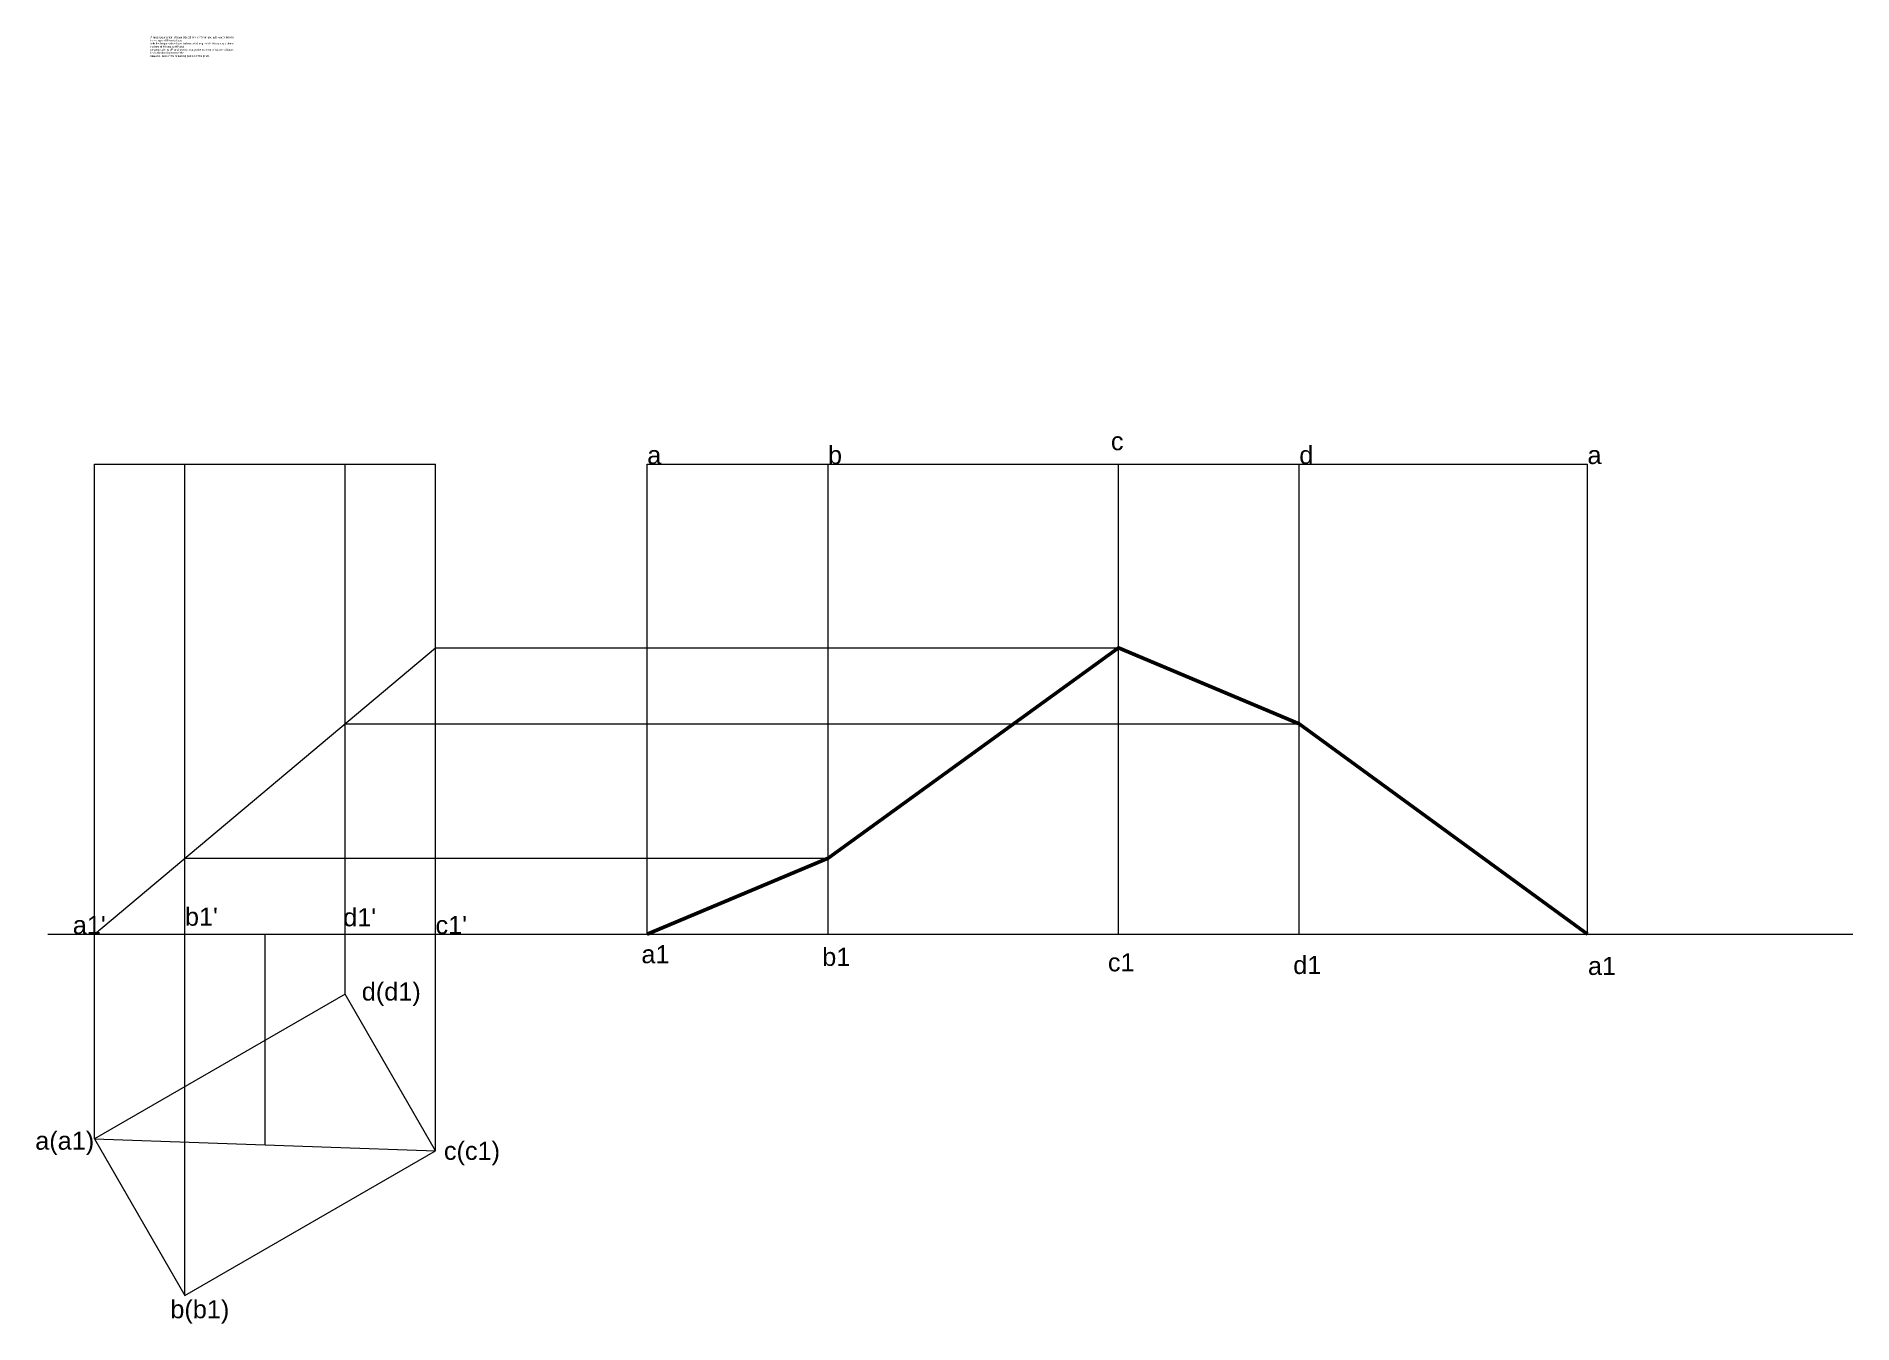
# Paper-space layout 'Layout6' of a CAD drawing. Header units: millimetres. Extents: x 28 to 280, y 22 to 200.
import ezdxf

# ---------------------------------------------------------------- set-up
doc = ezdxf.new("R2010")
doc.units = ezdxf.units.MM
doc.styles.get("Standard").update_dxf_attribs({"font": 'arial.ttf'})

psp = doc.layouts.new('Layout6')

# ---------------------------------------------------------------- linework, layer by layer
at = {"lineweight": 15}
for p, q in [((36.44, 75.79), (36.44, 140.79)), ((36.44, 140.79), (83.58, 140.79)), ((48.94, 75.79), (48.94, 140.79)), ((71.08, 75.79), (71.08, 140.79)), ((83.58, 75.79), (83.58, 140.79)), ((112.85, 75.79), (112.85, 140.79)), ((112.85, 140.79), (242.85, 140.79)), ((137.85, 75.79), (137.85, 140.79)), ((178.01, 75.79), (178.01, 140.79)), ((203.01, 75.79), (203.01, 140.79)), ((242.85, 75.79), (242.85, 140.79)), ((36.44, 75.79), (83.58, 115.35)), ((83.58, 115.35), (178.01, 115.35)), ((71.08, 104.86), (203.01, 104.86)), ((48.94, 86.28), (137.85, 86.28)), ((29.96, 75.79), (279.52, 75.79)), ((36.44, 47.46), (36.44, 75.79)), ((48.94, 25.81), (48.94, 75.79)), ((60.01, 46.63), (60.01, 75.79)), ((71.08, 67.46), (71.08, 75.79)), ((83.58, 45.81), (83.58, 75.79)), ((112.85, 75.79), (137.85, 75.79)), ((137.85, 75.79), (177.85, 75.79)), ((177.85, 75.79), (202.85, 75.79)), ((178.01, 75.79), (203.01, 75.79)), ((202.85, 75.79), (242.85, 75.79)), ((36.44, 47.46), (83.58, 45.81))]:
    psp.add_line(p, q, dxfattribs=at)
at = {"lineweight": 50}
for p, q in [((137.85, 86.28), (178.01, 115.35)), ((178.01, 115.35), (203.01, 104.86)), ((203.01, 104.86), (242.85, 75.79)), ((112.85, 75.79), (137.85, 86.28))]:
    psp.add_line(p, q, dxfattribs=at)
at = {"lineweight": 15}
psp.add_lwpolyline([(48.94, 25.81), (83.58, 45.81), (71.08, 67.46), (36.44, 47.46)], close=True, dxfattribs=at)

# ---------------------------------------------------------------- texts
at = {"lineweight": 50, "insert": (44.17, 199.93), "char_height": 0.25729, "width": 11.5769, "attachment_point": 1}
psp.add_mtext('A rectangular prism of base size 25 mm x 40 mm and axis length 65 mm is resting on HP on its base\\Pwith the longer side of base inclined at 30 deg. to VP. It is cut by a plane inclined at 40 deg. to HP and\\Pperpendicular to VP and passes through the extreme left corner of base. Draw the development of the\\Plateral surface of the remaining portion of the prism.', dxfattribs=at)
at = {"lineweight": 15, "char_height": 2.5, "attachment_point": 1}
for s, insert, width in [('b', (137.85, 143.29), 2.0592), ('c', (176.96, 145.2), 2.0592), ('d', (203.01, 143.29), 2.0592), ('a', (112.85, 143.29), 8.881784197001252e-16), ('a', (242.85, 143.29), 2.0592), ("a1'", (33.43, 78.29), 2.0592), ("b1'", (48.94, 79.44), 2.0592), ("d1'", (70.82, 79.36), 2.0592), ("c1'", (83.58, 78.29), 2.0592), ('a1', (112.05, 74.25), 2.0592), ('b1', (137.05, 73.88), 2.0592), ('c1', (176.55, 73.13), 2.0592), ('d1', (202.17, 72.76), 2.0592), ('a1', (242.92, 72.63), 2.0592), ('d(d1)', (73.39, 69.09), 2.0592), ('a(a1)', (28.24, 48.46), 2.0592), ('c(c1)', (84.74, 47.06), 2.0592), ('b(b1)', (46.92, 25.15), 2.0592)]:
    psp.add_mtext(s, dxfattribs=dict(at, insert=insert, width=width))

doc.saveas('drawing.dxf')
